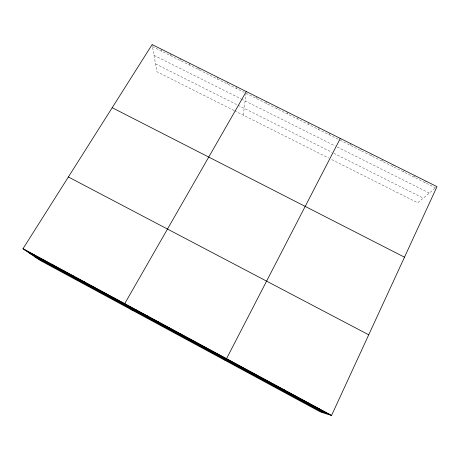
<?xml version="1.0" encoding="UTF-8"?>
<svg xmlns="http://www.w3.org/2000/svg" width="460" height="460" viewBox="0 0 460 460"><rect width="100%" height="100%" fill="white"/><g stroke="black" fill="none" stroke-linecap="round" stroke-linejoin="round"><path stroke-width="0.34" stroke-dasharray="2.3 1.72" d="M217.724 79.154L217.775 77.309M227.148 83.858L227.257 82.035M236.601 88.573L236.768 86.779M243.311 115.161L245.991 93.995M256.335 98.423L256.623 96.68M266.616 103.552L266.967 101.844M276.931 108.698L277.351 107.019M287.276 113.861L287.764 112.211M297.654 119.042L298.207 117.421M308.068 124.234L308.683 122.647M318.51 129.45L319.194 127.891M328.986 134.676L329.734 133.147M350.037 145.182L350.922 143.715M360.611 150.454L361.56 149.023M371.214 155.75L372.238 154.347M381.857 161.058L382.944 159.689M392.529 166.382L393.691 165.042M403.236 171.73L404.466 170.418M413.977 177.089L415.276 175.812M424.747 182.465L426.121 181.217M435.039 188.289L417.732 202.808L330.613 159.028M152.49 46.598L244.185 92.356M246.083 93.305L338.876 139.61M340.112 140.231L435.557 187.858M154.014 55.338L240.81 98.756M241.425 99.067L335.34 146.044M337.26 147.004L429.347 193.068M155.503 63.871L331.93 152.329M333.799 153.266L423.292 198.139M233.944 110.452L156.877 71.725L152.133 44.574M234.565 110.768L328.796 158.113M161.431 49.208L161.73 51.209M170.758 53.86L170.999 55.838M180.107 58.523L180.291 60.473M189.486 63.198L189.612 65.124M198.887 67.89L198.956 69.788"/><path stroke-width="0.69" d="M331.568 415.426L437 186.645L152.133 44.574L23 248.716L39.681 260.147L320.275 411.849L331.568 415.426L23 248.716M340.314 138.42L226.533 358.679L225.032 360.358M246.307 91.534L124.712 303.669L132.434 310.293M260.826 377.395L261.182 377.401M272.377 383.634L272.814 383.686M283.964 389.896L284.481 389.988M295.59 396.181L296.194 396.313M307.257 402.483L307.941 402.667M318.964 408.808L319.734 409.038M112.2 107.703L404.489 257.186M68.379 176.973L368.724 334.805M24.253 249.573L330.717 415.156M29.647 253.27L327.06 414M34.885 256.858L323.512 412.873M33.028 254.133L34.218 254.961M43.09 259.566L44.212 260.36M53.182 265.023L54.24 265.776M63.302 270.491L64.296 271.21M73.456 275.977L74.382 276.661M83.645 281.48L84.502 282.124M93.863 287L94.651 287.609M104.109 292.537L104.834 293.112M114.396 298.091L115.046 298.632M135.867 309.695L136.379 310.155M147.068 315.744L147.499 316.164M158.303 321.816L158.66 322.195M169.579 327.911L169.855 328.244M180.889 334.023L181.09 334.316"/></g></svg>
